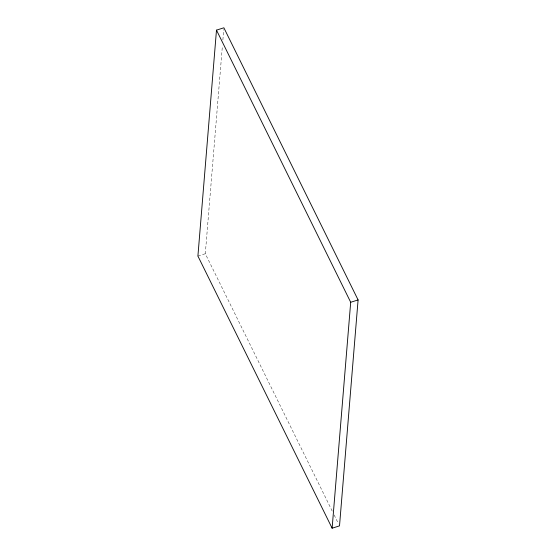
<?xml version="1.0" encoding="UTF-8"?>
<svg xmlns="http://www.w3.org/2000/svg" width="556" height="556" viewBox="0 0 556 556"><rect width="100%" height="100%" fill="white"/><g stroke="black" fill="none" stroke-linecap="round" stroke-linejoin="round"><path stroke-width="0.42" stroke-dasharray="2.78 2.08" d="M332.224 511.103L205.303 253.738L222.386 45.981M222.88 39.921L223.734 29.531M197.908 256.066L205.303 253.738M334.142 514.988L338.361 523.543"/><path stroke-width="0.83" d="M216.486 30.128L197.908 256.066L332.12 528.2L339.514 525.872L358.092 299.934L223.88 27.8L216.486 30.128L350.697 302.262L332.12 528.2M350.697 302.262L358.092 299.934"/></g></svg>
